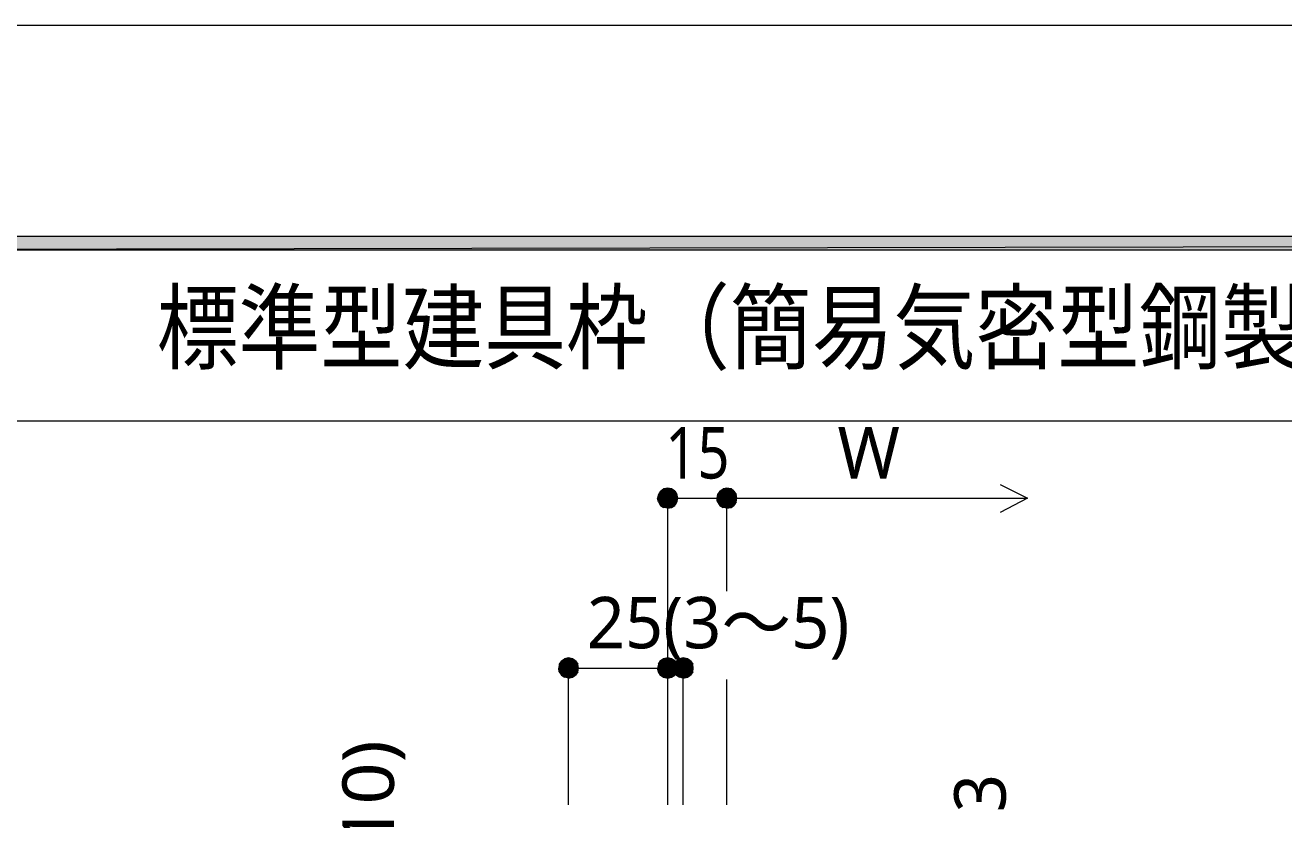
# Model space of a CAD drawing. Header units: millimetres. Extents: x 0 to 420, y 0 to 297.
# Drawn here: x 39.6 to 103.1, y 256.9 to 297 of the extents above; entities that cross this region are included whole.
import ezdxf
from ezdxf.enums import TextEntityAlignment as Align

# ---------------------------------------------------------------- set-up
doc = ezdxf.new("R2010")
doc.units = ezdxf.units.MM
doc.styles.add('kst32b', font='NotoSansJP-Variable.ttf')

msp = doc.modelspace()

# ---------------------------------------------------------------- hatches: boundary and pattern name
h = msp.add_hatch(color=7)
h.paths.add_polyline_path([(394.166, 285.623), (394.166, 286.321), (26.183, 285.623), (394.166, 285.623)])
h.paths.add_polyline_path([(394.166, 286.321), (26.183, 285.623), (26.183, 286.321), (394.166, 286.321)])
h = msp.add_hatch(color=7)
h.paths.add_polyline_path([(71.522, 273.283), (71.48, 273.092), (71.988, 273.092), (71.522, 273.283)])
h.paths.add_polyline_path([(71.48, 273.092), (71.988, 273.092), (71.522, 272.902), (71.48, 273.092)])
h.paths.add_polyline_path([(71.988, 273.092), (71.522, 272.902), (71.628, 272.732), (71.988, 273.092)])
h = msp.add_hatch(color=7)
h.paths.add_polyline_path([(71.988, 273.6), (71.776, 273.558), (71.988, 273.092), (71.988, 273.6)])
h.paths.add_polyline_path([(71.776, 273.558), (71.988, 273.092), (71.628, 273.452), (71.776, 273.558)])
h.paths.add_polyline_path([(71.988, 273.092), (71.628, 273.452), (71.522, 273.283), (71.988, 273.092)])
for points in [[(72.178, 273.558), (71.988, 273.6), (71.988, 273.092), (72.178, 273.558)], [(75.184, 273.558), (74.972, 273.6), (74.972, 273.092), (75.184, 273.558)], [(67.183, 264.985), (66.971, 265.028), (66.971, 264.52), (67.183, 264.985)], [(72.983, 264.985), (72.771, 265.028), (72.771, 264.52), (72.983, 264.985)]]:
    msp.add_hatch(color=7).paths.add_polyline_path(points)
h = msp.add_hatch(color=7)
h.paths.add_polyline_path([(72.496, 273.092), (72.454, 273.283), (71.988, 273.092), (72.496, 273.092)])
h.paths.add_polyline_path([(72.454, 273.283), (71.988, 273.092), (72.348, 273.452), (72.454, 273.283)])
h.paths.add_polyline_path([(71.988, 273.092), (72.348, 273.452), (72.178, 273.558), (71.988, 273.092)])
h = msp.add_hatch(color=7)
h.paths.add_polyline_path([(74.507, 273.283), (74.464, 273.092), (74.972, 273.092), (74.507, 273.283)])
h.paths.add_polyline_path([(74.464, 273.092), (74.972, 273.092), (74.507, 272.902), (74.464, 273.092)])
h.paths.add_polyline_path([(74.972, 273.092), (74.507, 272.902), (74.612, 272.732), (74.972, 273.092)])
h = msp.add_hatch(color=7)
h.paths.add_polyline_path([(74.972, 273.6), (74.782, 273.558), (74.972, 273.092), (74.972, 273.6)])
h.paths.add_polyline_path([(74.782, 273.558), (74.972, 273.092), (74.612, 273.452), (74.782, 273.558)])
h.paths.add_polyline_path([(74.972, 273.092), (74.612, 273.452), (74.507, 273.283), (74.972, 273.092)])
h = msp.add_hatch(color=7)
h.paths.add_polyline_path([(75.48, 273.092), (75.438, 273.283), (74.972, 273.092), (75.48, 273.092)])
h.paths.add_polyline_path([(75.438, 273.283), (74.972, 273.092), (75.332, 273.452), (75.438, 273.283)])
h.paths.add_polyline_path([(74.972, 273.092), (75.332, 273.452), (75.184, 273.558), (74.972, 273.092)])
h = msp.add_hatch(color=7)
h.paths.add_polyline_path([(71.628, 272.732), (71.776, 272.627), (71.988, 273.092), (71.628, 272.732)])
h.paths.add_polyline_path([(71.776, 272.627), (71.988, 273.092), (71.988, 272.584), (71.776, 272.627)])
h.paths.add_polyline_path([(71.988, 273.092), (71.988, 272.584), (72.178, 272.627), (71.988, 273.092)])
h = msp.add_hatch(color=7)
h.paths.add_polyline_path([(72.178, 272.627), (72.348, 272.732), (71.988, 273.092), (72.178, 272.627)])
h.paths.add_polyline_path([(72.348, 272.732), (71.988, 273.092), (72.454, 272.902), (72.348, 272.732)])
h.paths.add_polyline_path([(71.988, 273.092), (72.454, 272.902), (72.496, 273.092), (71.988, 273.092)])
h = msp.add_hatch(color=7)
h.paths.add_polyline_path([(74.612, 272.732), (74.782, 272.627), (74.972, 273.092), (74.612, 272.732)])
h.paths.add_polyline_path([(74.782, 272.627), (74.972, 273.092), (74.972, 272.584), (74.782, 272.627)])
h.paths.add_polyline_path([(74.972, 273.092), (74.972, 272.584), (75.184, 272.627), (74.972, 273.092)])
h = msp.add_hatch(color=7)
h.paths.add_polyline_path([(75.184, 272.627), (75.332, 272.732), (74.972, 273.092), (75.184, 272.627)])
h.paths.add_polyline_path([(75.332, 272.732), (74.972, 273.092), (75.438, 272.902), (75.332, 272.732)])
h.paths.add_polyline_path([(74.972, 273.092), (75.438, 272.902), (75.48, 273.092), (74.972, 273.092)])
h = msp.add_hatch(color=7)
h.paths.add_polyline_path([(66.971, 265.028), (66.781, 264.985), (66.971, 264.52), (66.971, 265.028)])
h.paths.add_polyline_path([(66.781, 264.985), (66.971, 264.52), (66.633, 264.88), (66.781, 264.985)])
h.paths.add_polyline_path([(66.971, 264.52), (66.633, 264.88), (66.506, 264.71), (66.971, 264.52)])
h = msp.add_hatch(color=7)
h.paths.add_polyline_path([(67.479, 264.52), (67.458, 264.71), (66.971, 264.52), (67.479, 264.52)])
h.paths.add_polyline_path([(67.458, 264.71), (66.971, 264.52), (67.331, 264.88), (67.458, 264.71)])
h.paths.add_polyline_path([(66.971, 264.52), (67.331, 264.88), (67.183, 264.985), (66.971, 264.52)])
h = msp.add_hatch(color=7)
h.paths.add_polyline_path([(71.776, 264.985), (71.628, 264.88), (71.988, 264.52), (71.776, 264.985)])
h.paths.add_polyline_path([(71.628, 264.88), (71.988, 264.52), (71.522, 264.71), (71.628, 264.88)])
h.paths.add_polyline_path([(71.988, 264.52), (71.522, 264.71), (71.48, 264.52), (71.988, 264.52)])
h = msp.add_hatch(color=7)
h.paths.add_polyline_path([(71.988, 265.028), (71.776, 264.985), (71.988, 264.52), (71.988, 265.028)])
h.paths.add_polyline_path([(71.776, 264.985), (71.988, 264.52), (71.628, 264.88), (71.776, 264.985)])
h.paths.add_polyline_path([(71.988, 264.52), (71.628, 264.88), (71.522, 264.71), (71.988, 264.52)])
h = msp.add_hatch(color=7)
h.paths.add_polyline_path([(72.348, 264.88), (72.178, 264.985), (71.988, 264.52), (72.348, 264.88)])
h.paths.add_polyline_path([(72.178, 264.985), (71.988, 264.52), (71.988, 265.028), (72.178, 264.985)])
h.paths.add_polyline_path([(71.988, 264.52), (71.988, 265.028), (71.776, 264.985), (71.988, 264.52)])
h = msp.add_hatch(color=7)
h.paths.add_polyline_path([(72.454, 264.71), (72.348, 264.88), (71.988, 264.52), (72.454, 264.71)])
h.paths.add_polyline_path([(72.348, 264.88), (71.988, 264.52), (72.178, 264.985), (72.348, 264.88)])
h.paths.add_polyline_path([(71.988, 264.52), (72.178, 264.985), (71.988, 265.028), (71.988, 264.52)])
h = msp.add_hatch(color=7)
h.paths.add_polyline_path([(72.771, 265.028), (72.581, 264.985), (72.771, 264.52), (72.771, 265.028)])
h.paths.add_polyline_path([(72.581, 264.985), (72.771, 264.52), (72.432, 264.88), (72.581, 264.985)])
h.paths.add_polyline_path([(72.771, 264.52), (72.432, 264.88), (72.305, 264.71), (72.771, 264.52)])
h = msp.add_hatch(color=7)
h.paths.add_polyline_path([(73.279, 264.52), (73.258, 264.71), (72.771, 264.52), (73.279, 264.52)])
h.paths.add_polyline_path([(73.258, 264.71), (72.771, 264.52), (73.131, 264.88), (73.258, 264.71)])
h.paths.add_polyline_path([(72.771, 264.52), (73.131, 264.88), (72.983, 264.985), (72.771, 264.52)])
h = msp.add_hatch(color=7)
h.paths.add_polyline_path([(66.506, 264.71), (66.485, 264.52), (66.971, 264.52), (66.506, 264.71)])
h.paths.add_polyline_path([(66.485, 264.52), (66.971, 264.52), (66.506, 264.329), (66.485, 264.52)])
h.paths.add_polyline_path([(66.971, 264.52), (66.506, 264.329), (66.633, 264.16), (66.971, 264.52)])
h = msp.add_hatch(color=7)
h.paths.add_polyline_path([(66.633, 264.16), (66.781, 264.054), (66.971, 264.52), (66.633, 264.16)])
h.paths.add_polyline_path([(66.781, 264.054), (66.971, 264.52), (66.971, 264.012), (66.781, 264.054)])
h.paths.add_polyline_path([(66.971, 264.52), (66.971, 264.012), (67.183, 264.054), (66.971, 264.52)])
h = msp.add_hatch(color=7)
h.paths.add_polyline_path([(67.183, 264.054), (67.331, 264.16), (66.971, 264.52), (67.183, 264.054)])
h.paths.add_polyline_path([(67.331, 264.16), (66.971, 264.52), (67.458, 264.329), (67.331, 264.16)])
h.paths.add_polyline_path([(66.971, 264.52), (67.458, 264.329), (67.479, 264.52), (66.971, 264.52)])
h = msp.add_hatch(color=7)
h.paths.add_polyline_path([(71.522, 264.71), (71.48, 264.52), (71.988, 264.52), (71.522, 264.71)])
h.paths.add_polyline_path([(71.48, 264.52), (71.988, 264.52), (71.522, 264.329), (71.48, 264.52)])
h.paths.add_polyline_path([(71.988, 264.52), (71.522, 264.329), (71.628, 264.16), (71.988, 264.52)])
h = msp.add_hatch(color=7)
h.paths.add_polyline_path([(71.48, 264.52), (71.522, 264.329), (71.988, 264.52), (71.48, 264.52)])
h.paths.add_polyline_path([(71.522, 264.329), (71.988, 264.52), (71.628, 264.16), (71.522, 264.329)])
h.paths.add_polyline_path([(71.988, 264.52), (71.628, 264.16), (71.776, 264.054), (71.988, 264.52)])
h = msp.add_hatch(color=7)
h.paths.add_polyline_path([(71.628, 264.16), (71.776, 264.054), (71.988, 264.52), (71.628, 264.16)])
h.paths.add_polyline_path([(71.776, 264.054), (71.988, 264.52), (71.988, 264.012), (71.776, 264.054)])
h = msp.add_hatch(color=7)
h.paths.add_polyline_path([(71.776, 264.054), (71.988, 264.012), (71.988, 264.52), (71.776, 264.054)])
h.paths.add_polyline_path([(71.988, 264.012), (71.988, 264.52), (72.178, 264.054), (71.988, 264.012)])
h.paths.add_polyline_path([(71.988, 264.52), (72.178, 264.054), (72.348, 264.16), (71.988, 264.52)])
h = msp.add_hatch(color=7)
h.paths.add_polyline_path([(72.454, 264.329), (72.496, 264.52), (71.988, 264.52), (72.454, 264.329)])
h.paths.add_polyline_path([(72.496, 264.52), (71.988, 264.52), (72.454, 264.71), (72.496, 264.52)])
h.paths.add_polyline_path([(71.988, 264.52), (72.454, 264.71), (72.348, 264.88), (71.988, 264.52)])
h = msp.add_hatch(color=7)
h.paths.add_polyline_path([(72.348, 264.16), (72.454, 264.329), (71.988, 264.52), (72.348, 264.16)])
h.paths.add_polyline_path([(72.454, 264.329), (71.988, 264.52), (72.496, 264.52), (72.454, 264.329)])
h.paths.add_polyline_path([(71.988, 264.52), (72.496, 264.52), (72.454, 264.71), (71.988, 264.52)])
h = msp.add_hatch(color=7)
h.paths.add_polyline_path([(71.988, 264.012), (72.178, 264.054), (71.988, 264.52), (71.988, 264.012)])
h.paths.add_polyline_path([(72.178, 264.054), (71.988, 264.52), (72.348, 264.16), (72.178, 264.054)])
h.paths.add_polyline_path([(71.988, 264.52), (72.348, 264.16), (72.454, 264.329), (71.988, 264.52)])
h = msp.add_hatch(color=7)
h.paths.add_polyline_path([(72.305, 264.71), (72.284, 264.52), (72.771, 264.52), (72.305, 264.71)])
h.paths.add_polyline_path([(72.284, 264.52), (72.771, 264.52), (72.305, 264.329), (72.284, 264.52)])
h.paths.add_polyline_path([(72.771, 264.52), (72.305, 264.329), (72.432, 264.16), (72.771, 264.52)])
h = msp.add_hatch(color=7)
h.paths.add_polyline_path([(72.432, 264.16), (72.581, 264.054), (72.771, 264.52), (72.432, 264.16)])
h.paths.add_polyline_path([(72.581, 264.054), (72.771, 264.52), (72.771, 264.012), (72.581, 264.054)])
h.paths.add_polyline_path([(72.771, 264.52), (72.771, 264.012), (72.983, 264.054), (72.771, 264.52)])
h = msp.add_hatch(color=7)
h.paths.add_polyline_path([(72.983, 264.054), (73.131, 264.16), (72.771, 264.52), (72.983, 264.054)])
h.paths.add_polyline_path([(73.131, 264.16), (72.771, 264.52), (73.258, 264.329), (73.131, 264.16)])
h.paths.add_polyline_path([(72.771, 264.52), (73.258, 264.329), (73.279, 264.52), (72.771, 264.52)])

# ---------------------------------------------------------------- linework, layer by layer
at = {"lineweight": 13}
msp.add_lwpolyline([(0.191, 0), (0.191, 296.968), (420.158, 296.968), (420.158, 0)], close=True, dxfattribs=at)
at = {"lineweight": 0}
for points in [[(394.166, 285.623), (394.166, 286.321), (26.183, 285.623)], [(394.166, 286.321), (26.183, 285.623), (26.183, 286.321)], [(71.522, 273.283), (71.48, 273.092), (71.988, 273.092)], [(71.988, 273.092), (71.628, 273.452), (71.522, 273.283)], [(71.776, 273.558), (71.988, 273.092), (71.628, 273.452)], [(71.988, 273.6), (71.776, 273.558), (71.988, 273.092)], [(72.178, 273.558), (71.988, 273.6), (71.988, 273.092)], [(71.988, 273.092), (72.348, 273.452), (72.178, 273.558)], [(72.454, 273.283), (71.988, 273.092), (72.348, 273.452)], [(72.496, 273.092), (72.454, 273.283), (71.988, 273.092)], [(74.507, 273.283), (74.464, 273.092), (74.972, 273.092)], [(74.972, 273.092), (74.612, 273.452), (74.507, 273.283)], [(74.782, 273.558), (74.972, 273.092), (74.612, 273.452)], [(74.972, 273.6), (74.782, 273.558), (74.972, 273.092)], [(75.184, 273.558), (74.972, 273.6), (74.972, 273.092)], [(74.972, 273.092), (75.332, 273.452), (75.184, 273.558)], [(75.438, 273.283), (74.972, 273.092), (75.332, 273.452)], [(75.48, 273.092), (75.438, 273.283), (74.972, 273.092)], [(71.48, 273.092), (71.988, 273.092), (71.522, 272.902)], [(71.988, 273.092), (71.522, 272.902), (71.628, 272.732)], [(71.628, 272.732), (71.776, 272.627), (71.988, 273.092)], [(71.776, 272.627), (71.988, 273.092), (71.988, 272.584)], [(71.988, 273.092), (71.988, 272.584), (72.178, 272.627)], [(72.178, 272.627), (72.348, 272.732), (71.988, 273.092)], [(72.348, 272.732), (71.988, 273.092), (72.454, 272.902)], [(71.988, 273.092), (72.454, 272.902), (72.496, 273.092)], [(74.464, 273.092), (74.972, 273.092), (74.507, 272.902)], [(74.972, 273.092), (74.507, 272.902), (74.612, 272.732)], [(74.612, 272.732), (74.782, 272.627), (74.972, 273.092)], [(74.782, 272.627), (74.972, 273.092), (74.972, 272.584)], [(74.972, 273.092), (74.972, 272.584), (75.184, 272.627)], [(75.184, 272.627), (75.332, 272.732), (74.972, 273.092)], [(75.332, 272.732), (74.972, 273.092), (75.438, 272.902)], [(74.972, 273.092), (75.438, 272.902), (75.48, 273.092)], [(66.781, 264.985), (66.971, 264.52), (66.633, 264.88)], [(66.971, 265.028), (66.781, 264.985), (66.971, 264.52)], [(67.183, 264.985), (66.971, 265.028), (66.971, 264.52)], [(66.971, 264.52), (67.331, 264.88), (67.183, 264.985)], [(71.776, 264.985), (71.628, 264.88), (71.988, 264.52)], [(71.776, 264.985), (71.988, 264.52), (71.628, 264.88)], [(71.988, 264.52), (71.988, 265.028), (71.776, 264.985)], [(71.988, 265.028), (71.776, 264.985), (71.988, 264.52)], [(72.178, 264.985), (71.988, 264.52), (71.988, 265.028)], [(71.988, 264.52), (72.178, 264.985), (71.988, 265.028)], [(72.348, 264.88), (72.178, 264.985), (71.988, 264.52)], [(72.348, 264.88), (71.988, 264.52), (72.178, 264.985)], [(72.581, 264.985), (72.771, 264.52), (72.432, 264.88)], [(72.771, 265.028), (72.581, 264.985), (72.771, 264.52)], [(72.983, 264.985), (72.771, 265.028), (72.771, 264.52)], [(72.771, 264.52), (73.131, 264.88), (72.983, 264.985)], [(66.506, 264.71), (66.485, 264.52), (66.971, 264.52)], [(66.485, 264.52), (66.971, 264.52), (66.506, 264.329)], [(66.971, 264.52), (66.633, 264.88), (66.506, 264.71)], [(66.971, 264.52), (66.506, 264.329), (66.633, 264.16)], [(66.633, 264.16), (66.781, 264.054), (66.971, 264.52)], [(66.781, 264.054), (66.971, 264.52), (66.971, 264.012)], [(67.458, 264.71), (66.971, 264.52), (67.331, 264.88)], [(67.479, 264.52), (67.458, 264.71), (66.971, 264.52)], [(66.971, 264.52), (66.971, 264.012), (67.183, 264.054)], [(67.183, 264.054), (67.331, 264.16), (66.971, 264.52)], [(67.331, 264.16), (66.971, 264.52), (67.458, 264.329)], [(66.971, 264.52), (67.458, 264.329), (67.479, 264.52)], [(71.988, 264.52), (71.522, 264.71), (71.48, 264.52)], [(71.522, 264.71), (71.48, 264.52), (71.988, 264.52)], [(71.48, 264.52), (71.522, 264.329), (71.988, 264.52)], [(71.48, 264.52), (71.988, 264.52), (71.522, 264.329)], [(71.628, 264.88), (71.988, 264.52), (71.522, 264.71)], [(71.988, 264.52), (71.628, 264.88), (71.522, 264.71)], [(71.522, 264.329), (71.988, 264.52), (71.628, 264.16)], [(71.988, 264.52), (71.522, 264.329), (71.628, 264.16)], [(71.988, 264.52), (71.628, 264.16), (71.776, 264.054)], [(71.628, 264.16), (71.776, 264.054), (71.988, 264.52)], [(71.776, 264.054), (71.988, 264.012), (71.988, 264.52)], [(71.776, 264.054), (71.988, 264.52), (71.988, 264.012)], [(71.988, 264.52), (72.454, 264.71), (72.348, 264.88)], [(72.454, 264.71), (72.348, 264.88), (71.988, 264.52)], [(72.496, 264.52), (71.988, 264.52), (72.454, 264.71)], [(71.988, 264.52), (72.496, 264.52), (72.454, 264.71)], [(71.988, 264.012), (72.178, 264.054), (71.988, 264.52)], [(72.178, 264.054), (71.988, 264.52), (72.348, 264.16)], [(71.988, 264.52), (72.348, 264.16), (72.454, 264.329)], [(72.454, 264.329), (72.496, 264.52), (71.988, 264.52)], [(71.988, 264.012), (71.988, 264.52), (72.178, 264.054)], [(71.988, 264.52), (72.178, 264.054), (72.348, 264.16)], [(72.348, 264.16), (72.454, 264.329), (71.988, 264.52)], [(72.454, 264.329), (71.988, 264.52), (72.496, 264.52)], [(72.305, 264.71), (72.284, 264.52), (72.771, 264.52)], [(72.284, 264.52), (72.771, 264.52), (72.305, 264.329)], [(72.771, 264.52), (72.432, 264.88), (72.305, 264.71)], [(72.771, 264.52), (72.305, 264.329), (72.432, 264.16)], [(72.432, 264.16), (72.581, 264.054), (72.771, 264.52)], [(72.581, 264.054), (72.771, 264.52), (72.771, 264.012)], [(73.258, 264.71), (72.771, 264.52), (73.131, 264.88)], [(73.279, 264.52), (73.258, 264.71), (72.771, 264.52)], [(72.771, 264.52), (72.771, 264.012), (72.983, 264.054)], [(72.983, 264.054), (73.131, 264.16), (72.771, 264.52)], [(73.131, 264.16), (72.771, 264.52), (73.258, 264.329)], [(72.771, 264.52), (73.258, 264.329), (73.279, 264.52)]]:
    msp.add_lwpolyline(points, close=True, dxfattribs=at)
at = {"lineweight": 13}
for points in [[(394.166, 276.987), (26.183, 276.987)], [(88.773, 273.791), (90.149, 273.092), (88.773, 272.373)], [(71.988, 264.541), (71.988, 273.092), (74.972, 273.092)], [(74.972, 268.393), (74.972, 273.092)], [(74.972, 273.092), (90.149, 273.092)], [(66.971, 257.62), (66.971, 264.52)], [(66.971, 264.52), (71.988, 264.52)], [(71.988, 257.62), (71.988, 264.562)], [(72.771, 264.52), (71.988, 264.52)], [(72.771, 257.62), (72.771, 264.562)], [(74.972, 257.62), (74.972, 263.948)]]:
    msp.add_lwpolyline(points, dxfattribs=at)

# ---------------------------------------------------------------- texts
at = {"style": 'kst32b'}
for s, height, p, p2 in [('標準型建具枠（簡易気密型鋼製軽量建具）', 3.49081, (46.186, 279.971), (124.729, 279.971)), ('15', 2.5989, (71.861, 274.087), (75.109, 274.087)), ('25(3～5)', 2.5989, (67.903, 265.515), (81.162, 265.515)), ('(10)', 2.5989, (58.166, 254.381), (58.166, 260.878))]:
    msp.add_text(s, height=height, dxfattribs=at).set_placement(p, p2, align=Align.FIT)
msp.add_text('W', height=2.599, dxfattribs=at).set_placement((80.56, 274.087))
msp.add_text('3', height=2.599, rotation=90, dxfattribs=at).set_placement((89.048, 257.238))

doc.saveas('drawing.dxf')
